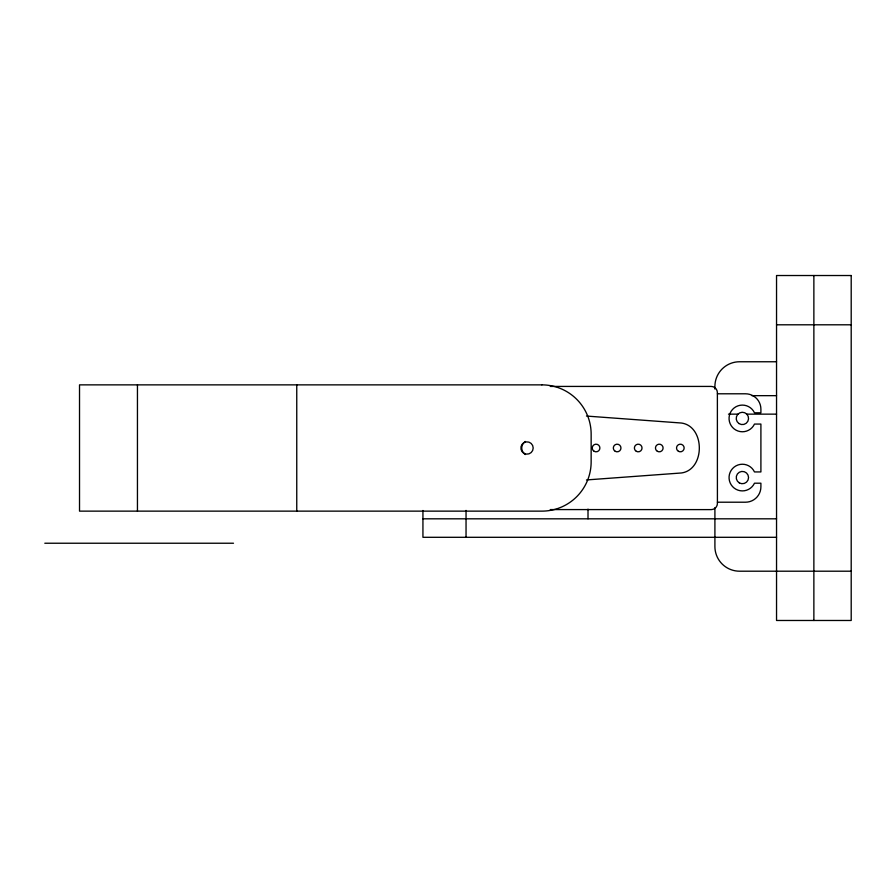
<?xml version="1.0" encoding="UTF-8"?>
<svg xmlns="http://www.w3.org/2000/svg" width="896" height="896" viewBox="0 0 896 896"><rect width="100%" height="100%" fill="white"/><g stroke="black" fill="none" stroke-linecap="round" stroke-linejoin="round"><path stroke-width="1.34" d="M586.466 479.942L681.374 472.976C705.309 469.773 705.309 426.227 681.374 423.024L586.466 416.058M776.541 324.8L851.2 324.8M776.541 361.76L739.547 361.76A24.64 24.64 0 0 0 714.907 386.4L714.907 389.054M550.301 386.422L711.256 386.422A6.227 6.227 0 0 1 717.382 392.706L717.416 503.294A6.227 6.227 0 0 1 711.267 509.611L550.301 509.578M717.416 393.792L745.506 393.792A15.4 15.4 0 0 1 760.906 409.192L760.906 412.798L754.477 412.798A13.339 13.339 0 0 0 734.115 407.971A13.339 13.339 0 0 0 734.115 428.893A13.339 13.339 0 0 0 754.477 424.066L760.906 424.066L760.906 471.934L754.477 471.934A13.339 13.339 0 0 0 734.115 467.107A13.339 13.339 0 0 0 734.115 488.029A13.339 13.339 0 0 0 754.477 483.202L760.906 483.202L760.906 486.808A15.4 15.4 0 0 1 745.506 502.208L717.416 502.208M751.89 395.662L776.541 395.662M728.47 414.142L737.968 414.142M746.816 414.142L776.541 414.142M422.934 518.818L776.541 518.818M776.541 537.298L422.934 537.298L422.934 510.496M44.8 543.234L233.498 543.234M851.2 571.2L739.547 571.2A24.64 24.64 0 0 1 714.907 546.56L714.907 507.651M813.87 275.52L813.87 620.48M588.011 509.107L588.011 518.818M466.043 510.418L466.043 537.298M296.755 384.866L296.755 511.134M137.446 384.866L137.446 511.134M525.258 454.552A7.818 7.818 0 0 1 525.258 441.448M851.2 275.52L776.541 275.52L776.541 620.48L851.2 620.48L851.2 275.52M541.867 384.866L79.52 384.866L79.52 511.134L541.867 511.134A49.28 49.28 0 0 0 591.147 461.854L591.147 434.146A49.28 49.28 0 0 0 541.867 384.866M615.227 451.304A3.819 3.819 0 0 0 620.962 448A3.819 3.819 0 0 0 615.227 444.696A3.819 3.819 0 0 0 615.227 451.304M594.16 451.304A3.819 3.819 0 0 0 599.894 448A3.819 3.819 0 0 0 594.16 444.696A3.819 3.819 0 0 0 594.16 451.304M636.294 451.304A3.819 3.819 0 0 0 642.029 448A3.819 3.819 0 0 0 636.294 444.696A3.819 3.819 0 0 0 636.294 451.304M657.362 451.304A3.819 3.819 0 0 0 663.096 448A3.819 3.819 0 0 0 657.362 444.696A3.819 3.819 0 0 0 657.362 451.304M678.429 451.304A3.819 3.819 0 0 0 684.152 448A3.819 3.819 0 0 0 678.429 444.696A3.819 3.819 0 0 0 678.429 451.304M738.931 423.539A6.16 6.16 0 0 0 748.53 418.869A6.16 6.16 0 0 0 739.693 412.888A6.16 6.16 0 0 0 738.931 423.539M739.312 482.899A6.16 6.16 0 0 0 748.552 477.568A6.16 6.16 0 0 0 739.312 472.237A6.16 6.16 0 0 0 739.312 482.899M523.947 453.331A6.16 6.16 0 0 0 533.187 448A6.16 6.16 0 0 0 523.947 442.669A6.16 6.16 0 0 0 523.947 453.331"/></g></svg>
